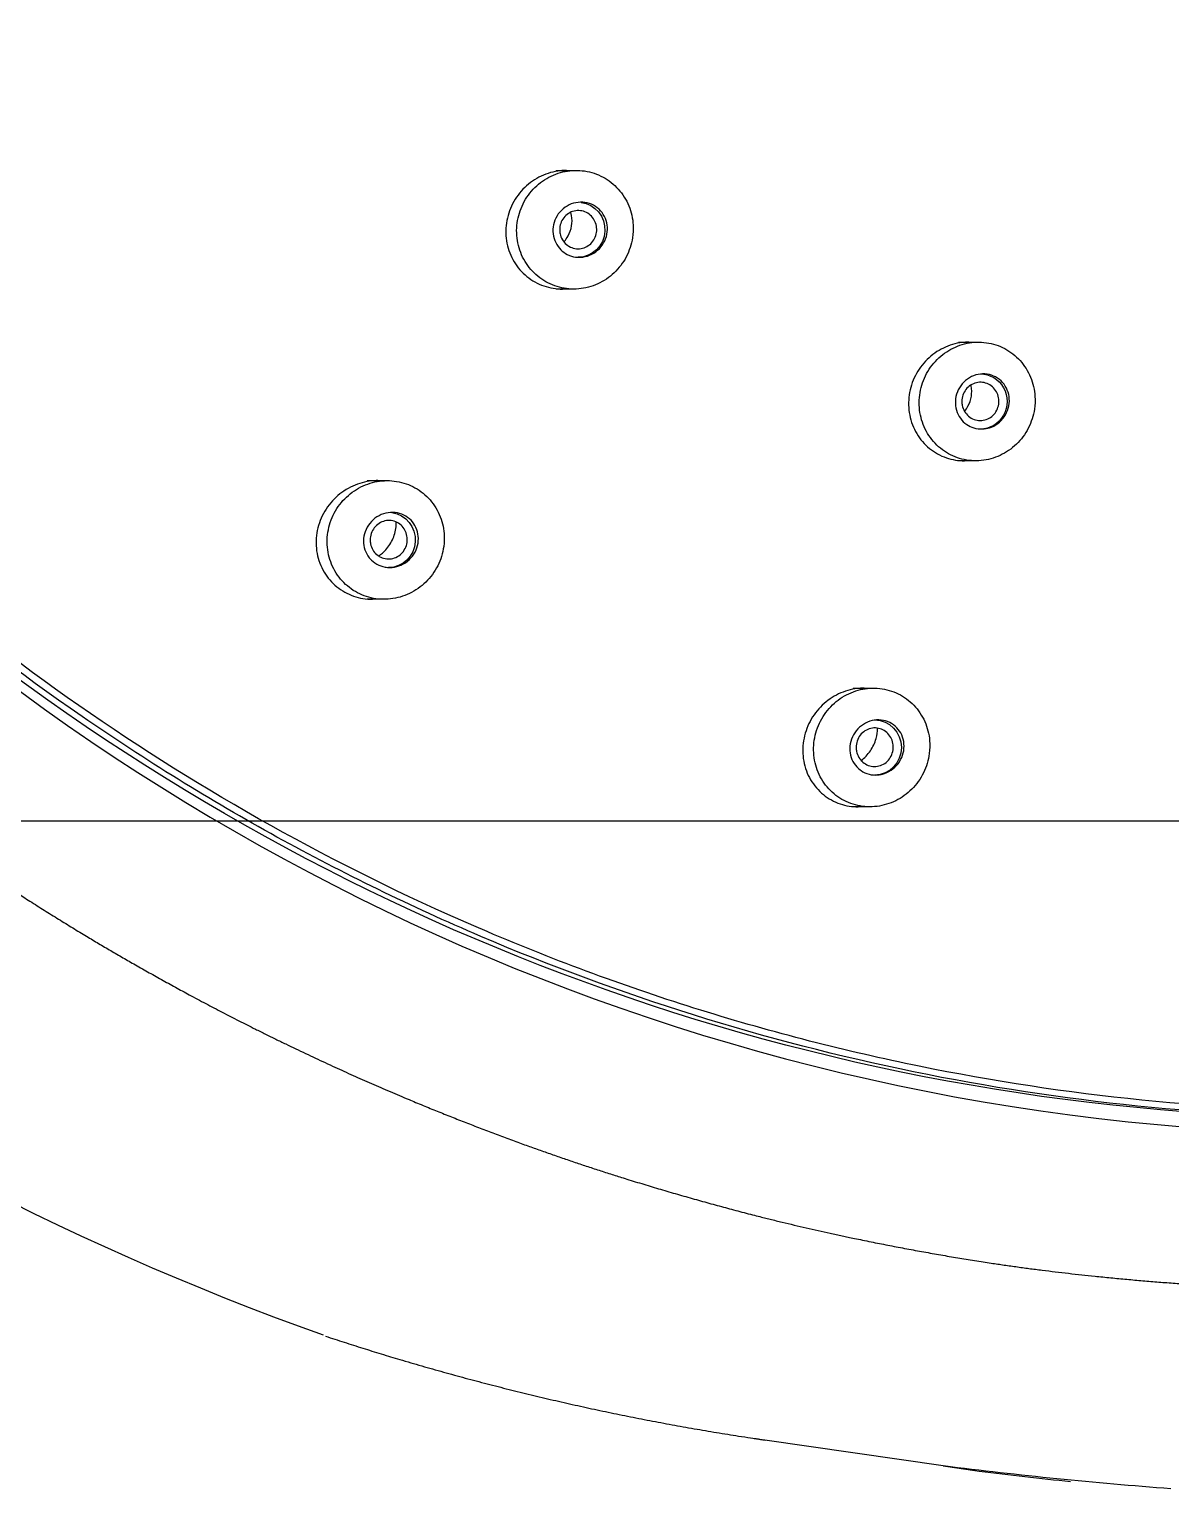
# Model space of a CAD drawing. Header units: centimetres. Extents: x -1797 to 2001, y -8788 to 1856.
# Drawn here: x -163.408 to -160.715, y -2046.544 to -2043.101 of the extents above; entities that cross this region are included whole.
import ezdxf

# ---------------------------------------------------------------- set-up
doc = ezdxf.new("R2010")
doc.units = ezdxf.units.CM
doc.header["$LTSCALE"] = 100
doc.header["$MEASUREMENT"] = 0
for name, color, linetype in [('ID_Flooring_02', 127, 'Continuous'), ('ID_Furniture-Fixed_02', 145, 'Continuous'), ('WALL-03', 2, 'Continuous')]:
    doc.layers.add(name, color=color, linetype=linetype)

# ---------------------------------------------------------------- blocks, each defined once
blk = doc.blocks.new('A$C5f37530c')
at = {"layer": 'ID_Furniture-Fixed_02'}
for p, q in [((-68.5295, -165.9225), (-68.5295, -165.9634)), ((-68.2495, -165.9634), (-68.2495, -165.9161)), ((-70.9006, -165.9994), (-70.8393, -166.42)), ((-69.0657, -166.2119), (-69.0657, -166.1638)), ((-69.3457, -166.1724), (-69.3457, -166.2119)), ((-68.1244, -166.8711), (-68.1244, -166.9123)), ((-67.8444, -166.9123), (-67.8444, -166.8653)), ((-68.8562, -167.3187), (-68.8562, -167.3586)), ((-68.5762, -167.3586), (-68.5762, -167.3109))]:
    blk.add_line(p, q, dxfattribs=at)
for centre, radius, start, end in [((-60.0166, -164.6371), 10.9689, 184.3147, 187.13358), ((-64.4673, -165.2906), 6.498, 199.51978, 335.76819)]:
    blk.add_arc(centre, radius, start, end, dxfattribs=at)
blk.add_ellipse((-64.4726, -165.0029), major_axis=(5.645, 0), ratio=0.970296, dxfattribs=at)
for centre, major_axis, start_param, end_param in [((-64.4726, -165.0302), (-5.6075, 0), 0, 1.304545), ((-68.3895, -165.9117), (0.065, 0), 0, 3.141593), ((-69.2057, -166.1612), (-0.065, 0), 3.141593, 6.283185), ((-67.9844, -166.8607), (0.065, 0), 0.108981, 3.141593), ((-68.7162, -167.3079), (-0.065, 0), 3.26678, 6.283185)]:
    blk.add_ellipse(centre, major_axis=major_axis, ratio=0.970296, start_param=start_param, end_param=end_param, dxfattribs=at)
for points, degree, knots in [([(-64.4726, -170.4466), (-64.843, -170.4466), (-65.2071, -170.4115), (-65.7445, -170.3081), (-65.9221, -170.2651), (-66.2743, -170.1616), (-66.4493, -170.1009), (-66.9585, -169.8961), (-67.2805, -169.7289), (-67.8898, -169.334), (-68.1783, -169.1041), (-68.6955, -168.6022), (-68.9276, -168.3285), (-69.2349, -167.8827), (-69.3304, -167.7283), (-69.5033, -167.4143), (-69.5814, -167.254), (-69.7911, -166.7631), (-69.8987, -166.4203), (-70.0427, -165.718), (-70.0783, -165.3649), (-70.0787, -164.6555), (-70.0423, -164.2953), (-69.8993, -163.5979), (-69.7936, -163.2589), (-69.5831, -162.765), (-69.5038, -162.602), (-69.3302, -162.2867), (-69.236, -162.1343), (-68.9317, -161.692), (-68.7001, -161.4171), (-68.1771, -160.9091), (-67.8934, -160.6836), (-67.4381, -160.3882), (-67.2813, -160.2968), (-66.9571, -160.1285), (-66.789, -160.0513), (-66.2795, -159.8463), (-65.9301, -159.7434), (-65.212, -159.6039), (-64.8404, -159.5681), (-64.1088, -159.5678), (-63.7452, -159.6023), (-63.2032, -159.7065), (-63.023, -159.7503), (-62.6716, -159.8537), (-62.4994, -159.9134), (-61.9933, -160.1164), (-61.668, -160.2844), (-61.0538, -160.6819), (-60.7712, -160.9069), (-60.2539, -161.4079), (-60.017, -161.6875), (-59.6092, -162.2792), (-59.4368, -162.5916), (-59.2255, -163.0848), (-59.1628, -163.2544), (-59.0556, -163.5964), (-59.011, -163.7688), (-58.9037, -164.2902), (-58.8672, -164.6431), (-58.8664, -165.3604), (-58.9025, -165.7155), (-59.0088, -166.237), (-59.053, -166.4093), (-59.1592, -166.7507), (-59.2216, -166.9207), (-59.4325, -167.4156), (-59.6045, -167.7281), (-60.0104, -168.319), (-60.247, -168.5991), (-60.7641, -169.1017), (-61.0461, -169.3271), (-61.5046, -169.6255), (-61.664, -169.7185), (-61.9879, -169.8868), (-62.1532, -169.9628), (-62.6589, -170.1667), (-63.0104, -170.271), (-63.7358, -170.4115), (-64.1023, -170.4466), (-64.4726, -170.4466)], 3, [0, 0, 0, 0, 0.03125, 0.03125, 0.046875, 0.046875, 0.0625, 0.0625, 0.09375, 0.09375, 0.125, 0.125, 0.15625, 0.15625, 0.171875, 0.171875, 0.1875, 0.1875, 0.21875, 0.21875, 0.25, 0.25, 0.28125, 0.28125, 0.3125, 0.3125, 0.328125, 0.328125, 0.34375, 0.34375, 0.375, 0.375, 0.40625, 0.40625, 0.421875, 0.421875, 0.4375, 0.4375, 0.46875, 0.46875, 0.5, 0.5, 0.53125, 0.53125, 0.546875, 0.546875, 0.5625, 0.5625, 0.59375, 0.59375, 0.625, 0.625, 0.65625, 0.65625, 0.6875, 0.6875, 0.703125, 0.703125, 0.71875, 0.71875, 0.75, 0.75, 0.78125, 0.78125, 0.796875, 0.796875, 0.8125, 0.8125, 0.84375, 0.84375, 0.875, 0.875, 0.90625, 0.90625, 0.921875, 0.921875, 0.9375, 0.9375, 0.96875, 0.96875, 1, 1, 1, 1]), ([(-64.1622, -170.4197), (-63.8992, -170.4056), (-63.6394, -170.3736), (-63.2041, -170.2898), (-63.0269, -170.2469), (-62.6756, -170.1437), (-62.501, -170.0831), (-61.9932, -169.8789), (-61.6721, -169.7122), (-61.0643, -169.3182), (-60.7765, -169.0889), (-60.2607, -168.5883), (-60.0292, -168.3153), (-59.7226, -167.8707), (-59.6275, -167.7167), (-59.455, -167.4036), (-59.377, -167.2436), (-59.1679, -166.754), (-59.0606, -166.4121), (-58.917, -165.7116), (-58.8815, -165.3594), (-58.8811, -164.6518), (-58.9174, -164.2926), (-59.0599, -163.597), (-59.1655, -163.2589), (-59.3754, -162.7662), (-59.4545, -162.6036), (-59.6276, -162.2892), (-59.7216, -162.1371), (-60.0251, -161.696), (-60.2561, -161.4218), (-60.7777, -160.9151), (-61.0607, -160.6903), (-61.5148, -160.3956), (-61.6713, -160.3045), (-61.9946, -160.1365), (-62.1622, -160.0595), (-62.6704, -159.8551), (-63.0189, -159.7524), (-63.7352, -159.6133), (-64.1058, -159.5776), (-64.8355, -159.5774), (-65.1982, -159.6117), (-65.7387, -159.7157), (-65.9185, -159.7593), (-66.269, -159.8624), (-66.4407, -159.922), (-66.9455, -160.1245), (-67.27, -160.292), (-67.8827, -160.6885), (-68.1644, -160.9129), (-68.6805, -161.4127), (-68.9168, -161.6915), (-69.3235, -162.2817), (-69.4955, -162.5933), (-69.7062, -163.0852), (-69.7687, -163.2543), (-69.8757, -163.5955), (-69.9201, -163.7675), (-70.0271, -164.2875), (-70.0636, -164.6395), (-70.0643, -165.3549), (-70.0284, -165.7091), (-69.9223, -166.2293), (-69.8783, -166.4011), (-69.7723, -166.7417), (-69.7101, -166.9112), (-69.4998, -167.4048), (-69.3282, -167.7165), (-68.9233, -168.3058), (-68.6874, -168.5853), (-68.1715, -169.0865), (-67.8903, -169.3114), (-67.4329, -169.609), (-67.274, -169.7017), (-66.951, -169.8697), (-66.7861, -169.9455), (-66.3349, -170.1274), (-66.0417, -170.2191), (-65.7403, -170.2871)], 3, [0.0087958, 0.0087958, 0.0087958, 0.0087958, 0.03125, 0.03125, 0.046875, 0.046875, 0.0625, 0.0625, 0.09375, 0.09375, 0.125, 0.125, 0.15625, 0.15625, 0.171875, 0.171875, 0.1875, 0.1875, 0.21875, 0.21875, 0.25, 0.25, 0.28125, 0.28125, 0.3125, 0.3125, 0.328125, 0.328125, 0.34375, 0.34375, 0.375, 0.375, 0.40625, 0.40625, 0.421875, 0.421875, 0.4375, 0.4375, 0.46875, 0.46875, 0.5, 0.5, 0.53125, 0.53125, 0.546875, 0.546875, 0.5625, 0.5625, 0.59375, 0.59375, 0.625, 0.625, 0.65625, 0.65625, 0.6875, 0.6875, 0.703125, 0.703125, 0.71875, 0.71875, 0.75, 0.75, 0.78125, 0.78125, 0.796875, 0.796875, 0.8125, 0.8125, 0.84375, 0.84375, 0.875, 0.875, 0.90625, 0.90625, 0.921875, 0.921875, 0.9375, 0.9375, 0.9638021, 0.9638021, 0.9638021, 0.9638021]), ([(-64.4726, -170.8977), (-64.5321, -170.8977), (-64.6506, -170.8962), (-64.8278, -170.8894), (-65.0607, -170.8722), (-65.3539, -170.8357), (-65.6428, -170.7861), (-65.9346, -170.7211), (-66.2133, -170.6455), (-66.4993, -170.5533), (-66.7408, -170.4626), (-66.9613, -170.3701), (-67.1472, -170.2834), (-67.3015, -170.2066), (-67.4347, -170.136), (-67.5603, -170.0658), (-67.6884, -169.9898), (-67.8073, -169.9157), (-67.9317, -169.8338), (-68.0531, -169.7497), (-68.1706, -169.6636), (-68.2831, -169.5775), (-68.4013, -169.4816), (-68.5094, -169.3896), (-68.62, -169.2903), (-68.7205, -169.1954), (-68.8223, -169.0944), (-68.9268, -168.9853), (-69.0226, -168.8794), (-69.116, -168.7716), (-69.213, -168.653), (-69.2994, -168.5418), (-69.3877, -168.4223), (-69.464, -168.313), (-69.5433, -168.1952), (-69.6259, -168.0632), (-69.6959, -167.9469), (-69.7685, -167.8169), (-69.8511, -167.6641), (-69.9432, -167.473), (-70.0266, -167.2921), (-70.1324, -167.0236), (-70.2173, -166.7798), (-70.3069, -166.4674), (-70.3625, -166.2298), (-70.4224, -165.9135), (-70.4539, -165.6563), (-70.4808, -165.3526), (-70.4853, -165.0711), (-70.4807, -164.8109), (-70.4628, -164.5861), (-70.4449, -164.4267), (-70.4314, -164.3263), (-70.4251, -164.2829)], 5, [0, 0, 0, 0, 0, 0, 0.0078125, 0.015625, 0.0234375, 0.03125, 0.0390625, 0.046875, 0.0546875, 0.0625, 0.0703125, 0.0742188, 0.078125, 0.0820313, 0.0859375, 0.0898437, 0.09375, 0.0976562, 0.1015625, 0.1054688, 0.109375, 0.1132812, 0.1171875, 0.1210937, 0.125, 0.1289063, 0.1328125, 0.1367187, 0.140625, 0.1445312, 0.1484375, 0.1523438, 0.15625, 0.1601562, 0.1640625, 0.1679687, 0.171875, 0.1757813, 0.1796875, 0.1875, 0.1953125, 0.203125, 0.2109375, 0.21875, 0.2265625, 0.234375, 0.2421875, 0.25, 0.2578125, 0.265625, 0.2716116, 0.2716116, 0.2716116, 0.2716116, 0.2716116, 0.2716116]), ([(-70.9006, -165.9992), (-70.9048, -165.9709), (-70.9186, -165.8709), (-70.93, -165.7707), (-70.9369, -165.6987)], 3, [0.785952785, 0.785952785, 0.785952785, 0.785952785, 0.788676103, 0.795558491, 0.795558491, 0.795558491, 0.795558491]), ([(-68.3777, -165.7828), (-68.3621, -165.7837), (-68.3464, -165.7873), (-68.3321, -165.7932), (-68.3178, -165.7992), (-68.3044, -165.8077), (-68.293, -165.818), (-68.2816, -165.8283), (-68.272, -165.8407), (-68.2648, -165.8541), (-68.2577, -165.8676), (-68.2529, -165.8824), (-68.2508, -165.8975), (-68.2486, -165.9125), (-68.2491, -165.9282), (-68.2522, -165.9432), (-68.2553, -165.9582), (-68.2611, -165.9729), (-68.269, -165.9862), (-68.277, -165.9995), (-68.2874, -166.0117), (-68.2993, -166.0218), (-68.3113, -166.0319), (-68.3252, -166.0402), (-68.3399, -166.046), (-68.3546, -166.0518), (-68.3704, -166.0551), (-68.3862, -166.0559), (-68.4019, -166.0566), (-68.4179, -166.0547), (-68.4329, -166.0502), (-68.4479, -166.0458), (-68.4622, -166.0388), (-68.4747, -166.0297), (-68.4872, -166.0206), (-68.4981, -166.0093), (-68.5067, -165.9967), (-68.5153, -165.9841), (-68.5217, -165.9698), (-68.5254, -165.9551), (-68.5291, -165.9404), (-68.5303, -165.9248), (-68.5288, -165.9096), (-68.5274, -165.8944), (-68.5232, -165.8792), (-68.5167, -165.8652), (-68.5102, -165.8512), (-68.5012, -165.838), (-68.4903, -165.8268), (-68.4795, -165.8155), (-68.4665, -165.8059), (-68.4526, -165.7987), (-68.4385, -165.7914), (-68.4231, -165.7864), (-68.4075, -165.7841), (-68.3976, -165.7826), (-68.3876, -165.7822), (-68.3777, -165.7828)], 3, [0, 0, 0, 0, 0.053831, 0.053831, 0.053831, 0.107675, 0.107675, 0.107675, 0.161335, 0.161335, 0.161335, 0.214765, 0.214765, 0.214765, 0.268086, 0.268086, 0.268086, 0.321463, 0.321463, 0.321463, 0.375037, 0.375037, 0.375037, 0.428867, 0.428867, 0.428867, 0.482902, 0.482902, 0.482902, 0.536998, 0.536998, 0.536998, 0.590984, 0.590984, 0.590984, 0.644732, 0.644732, 0.644732, 0.698224, 0.698224, 0.698224, 0.751554, 0.751554, 0.751554, 0.804888, 0.804888, 0.804888, 0.85839, 0.85839, 0.85839, 0.912148, 0.912148, 0.912148, 0.966138, 0.966138, 0.966138, 1, 1, 1, 1]), ([(-68.4439, -165.9437), (-68.44, -165.9496), (-68.4349, -165.9547), (-68.4292, -165.9589), (-68.4234, -165.963), (-68.4169, -165.9662), (-68.4101, -165.9682), (-68.4032, -165.9702), (-68.3958, -165.971), (-68.3886, -165.9707), (-68.3812, -165.9703), (-68.3738, -165.9687), (-68.367, -165.966), (-68.3601, -165.9632), (-68.3535, -165.9593), (-68.3479, -165.9545), (-68.3422, -165.9496), (-68.3373, -165.9438), (-68.3335, -165.9375), (-68.3298, -165.9311), (-68.3271, -165.9241), (-68.3257, -165.917), (-68.3243, -165.91), (-68.3241, -165.9026), (-68.3251, -165.8956), (-68.3262, -165.8887), (-68.3284, -165.8818), (-68.3317, -165.8757), (-68.335, -165.8695), (-68.3395, -165.8639), (-68.3447, -165.8592), (-68.3499, -165.8546), (-68.356, -165.8507), (-68.3626, -165.8481), (-68.3692, -165.8454), (-68.3763, -165.8437), (-68.3835, -165.8434), (-68.3908, -165.843), (-68.3983, -165.8438), (-68.4054, -165.8458), (-68.4125, -165.8478), (-68.4194, -165.8511), (-68.4255, -165.8553), (-68.4316, -165.8595), (-68.4371, -165.8648), (-68.4416, -165.8708), (-68.4459, -165.8767), (-68.4494, -165.8834), (-68.4516, -165.8904), (-68.4532, -165.8956), (-68.4541, -165.901), (-68.4544, -165.9064), (-68.4547, -165.9134), (-68.4538, -165.9206), (-68.4518, -165.9273), (-68.45, -165.9331), (-68.4473, -165.9387), (-68.4439, -165.9437)], 3, [0, 0, 0, 0, 0.053341, 0.053341, 0.053341, 0.106653, 0.106653, 0.106653, 0.160399, 0.160399, 0.160399, 0.214724, 0.214724, 0.214724, 0.269361, 0.269361, 0.269361, 0.3239, 0.3239, 0.3239, 0.377973, 0.377973, 0.377973, 0.431425, 0.431425, 0.431425, 0.484377, 0.484377, 0.484377, 0.537163, 0.537163, 0.537163, 0.59018, 0.59018, 0.59018, 0.643723, 0.643723, 0.643723, 0.697871, 0.697871, 0.697871, 0.752442, 0.752442, 0.752442, 0.807062, 0.807062, 0.807062, 0.861324, 0.861324, 0.861324, 0.901331, 0.901331, 0.901331, 0.954141, 0.954141, 0.954141, 1, 1, 1, 1]), ([(-68.3895, -165.9554), (-68.3844, -165.9554), (-68.3792, -165.9545), (-68.3744, -165.9529), (-68.3697, -165.9513), (-68.3651, -165.9488), (-68.3611, -165.9458), (-68.3572, -165.9427), (-68.3537, -165.9389), (-68.351, -165.9348), (-68.3483, -165.9306), (-68.3463, -165.9259), (-68.3452, -165.9211), (-68.3441, -165.9163), (-68.3439, -165.9113), (-68.3445, -165.9065), (-68.3451, -165.9016), (-68.3465, -165.8968), (-68.3487, -165.8924), (-68.351, -165.8881), (-68.354, -165.884), (-68.3575, -165.8806), (-68.3611, -165.8772), (-68.3653, -165.8743), (-68.3699, -165.8722), (-68.3744, -165.8701), (-68.3794, -165.8688), (-68.3844, -165.8683), (-68.3895, -165.8677), (-68.3947, -165.8681), (-68.3996, -165.8692), (-68.4045, -165.8703), (-68.4093, -165.8723), (-68.4136, -165.8749), (-68.4179, -165.8776), (-68.4217, -165.881), (-68.4249, -165.8849), (-68.428, -165.8887), (-68.4304, -165.8932), (-68.4321, -165.8978), (-68.4337, -165.9025), (-68.4345, -165.9074), (-68.4344, -165.9123), (-68.4343, -165.9172), (-68.4334, -165.9221), (-68.4317, -165.9267), (-68.43, -165.9313), (-68.4274, -165.9356), (-68.4242, -165.9394), (-68.421, -165.9431), (-68.4171, -165.9464), (-68.4128, -165.949), (-68.4085, -165.9515), (-68.4037, -165.9534), (-68.3988, -165.9544), (-68.3957, -165.955), (-68.3926, -165.9554), (-68.3895, -165.9554)], 3, [0, 0, 0, 0, 0.054023, 0.054023, 0.054023, 0.108035, 0.108035, 0.108035, 0.161994, 0.161994, 0.161994, 0.215896, 0.215896, 0.215896, 0.269577, 0.269577, 0.269577, 0.323065, 0.323065, 0.323065, 0.376468, 0.376468, 0.376468, 0.429922, 0.429922, 0.429922, 0.483546, 0.483546, 0.483546, 0.537398, 0.537398, 0.537398, 0.591424, 0.591424, 0.591424, 0.645405, 0.645405, 0.645405, 0.699246, 0.699246, 0.699246, 0.752899, 0.752899, 0.752899, 0.806389, 0.806389, 0.806389, 0.859812, 0.859812, 0.859812, 0.913311, 0.913311, 0.913311, 0.967005, 0.967005, 0.967005, 1, 1, 1, 1]), ([(-68.2495, -165.9389), (-68.2495, -165.9442), (-68.2498, -165.9495), (-68.2504, -165.9548), (-68.2522, -165.9699), (-68.2567, -165.985), (-68.2634, -165.9989), (-68.2701, -166.0129), (-68.2794, -166.0259), (-68.2903, -166.0371), (-68.3014, -166.0484), (-68.3145, -166.058), (-68.3285, -166.0651), (-68.3428, -166.0724), (-68.3583, -166.0773), (-68.374, -166.0796), (-68.3898, -166.0819), (-68.4061, -166.0815), (-68.4216, -166.0785), (-68.437, -166.0755), (-68.452, -166.0698), (-68.4654, -166.0618), (-68.4786, -166.054), (-68.4906, -166.0436), (-68.5002, -166.0317), (-68.5098, -166.02), (-68.5174, -166.0063), (-68.5223, -165.9919), (-68.527, -165.9782), (-68.5295, -165.9635), (-68.5295, -165.9488)], 3, [0.2496672, 0.2496672, 0.2496672, 0.2496672, 0.2680488, 0.2680488, 0.2680488, 0.3208963, 0.3208963, 0.3208963, 0.3741449, 0.3741449, 0.3741449, 0.4279936, 0.4279936, 0.4279936, 0.4823937, 0.4823937, 0.4823937, 0.5370545, 0.5370545, 0.5370545, 0.5915551, 0.5915551, 0.5915551, 0.645533, 0.645533, 0.645533, 0.6988624, 0.6988624, 0.6988624, 0.7497228, 0.7497228, 0.7497228, 0.7497228]), ([(-68.4009, -165.941), (-68.3936, -165.9371), (-68.3855, -165.9343), (-68.3773, -165.933), (-68.3691, -165.9316), (-68.3607, -165.9317), (-68.3526, -165.9331), (-68.3519, -165.9332), (-68.3512, -165.9334), (-68.3505, -165.9335)], 3, [0, 0, 0, 0, 0.0545933, 0.0545933, 0.0545933, 0.1091826, 0.1091826, 0.1091826, 0.1138671, 0.1138671, 0.1138671, 0.1138671]), ([(-69.1897, -166.0314), (-69.1741, -166.0327), (-69.1586, -166.0366), (-69.1445, -166.0429), (-69.1304, -166.0492), (-69.1172, -166.058), (-69.1061, -166.0687), (-69.0951, -166.0792), (-69.0858, -166.0919), (-69.0791, -166.1055), (-69.0725, -166.1191), (-69.0681, -166.1341), (-69.0665, -166.1492), (-69.0648, -166.1643), (-69.0658, -166.1799), (-69.0693, -166.1948), (-69.0728, -166.2097), (-69.0789, -166.2243), (-69.0872, -166.2374), (-69.0955, -166.2506), (-69.1062, -166.2626), (-69.1184, -166.2725), (-69.1307, -166.2824), (-69.1448, -166.2905), (-69.1596, -166.296), (-69.1745, -166.3016), (-69.1905, -166.3047), (-69.2063, -166.3051), (-69.2221, -166.3056), (-69.2381, -166.3033), (-69.253, -166.2985), (-69.2679, -166.2938), (-69.282, -166.2864), (-69.2943, -166.2769), (-69.3064, -166.2676), (-69.3171, -166.256), (-69.3253, -166.2431), (-69.3334, -166.2303), (-69.3393, -166.2159), (-69.3426, -166.201), (-69.3458, -166.1863), (-69.3465, -166.1707), (-69.3446, -166.1555), (-69.3427, -166.1404), (-69.3381, -166.1253), (-69.3313, -166.1115), (-69.3244, -166.0976), (-69.315, -166.0846), (-69.304, -166.0736), (-69.2928, -166.0624), (-69.2796, -166.053), (-69.2654, -166.046), (-69.2512, -166.039), (-69.2356, -166.0343), (-69.2199, -166.0322), (-69.2099, -166.0309), (-69.1997, -166.0306), (-69.1897, -166.0314)], 3, [0, 0, 0, 0, 0.053892, 0.053892, 0.053892, 0.107808, 0.107808, 0.107808, 0.161386, 0.161386, 0.161386, 0.214565, 0.214565, 0.214565, 0.267574, 0.267574, 0.267574, 0.32071, 0.32071, 0.32071, 0.374213, 0.374213, 0.374213, 0.428176, 0.428176, 0.428176, 0.482498, 0.482498, 0.482498, 0.536917, 0.536917, 0.536917, 0.591114, 0.591114, 0.591114, 0.644864, 0.644864, 0.644864, 0.698143, 0.698143, 0.698143, 0.751144, 0.751144, 0.751144, 0.804184, 0.804184, 0.804184, 0.857556, 0.857556, 0.857556, 0.911404, 0.911404, 0.911404, 0.965665, 0.965665, 0.965665, 1, 1, 1, 1]), ([(-69.2587, -166.1952), (-69.2545, -166.2009), (-69.2492, -166.2058), (-69.2434, -166.2096), (-69.2375, -166.2134), (-69.2308, -166.2163), (-69.224, -166.2179), (-69.217, -166.2196), (-69.2096, -166.2201), (-69.2024, -166.2194), (-69.195, -166.2187), (-69.1876, -166.2167), (-69.1808, -166.2136), (-69.1739, -166.2104), (-69.1675, -166.2061), (-69.162, -166.2009), (-69.1565, -166.1957), (-69.1518, -166.1896), (-69.1483, -166.1829), (-69.1448, -166.1764), (-69.1424, -166.1691), (-69.1414, -166.1619), (-69.1403, -166.1548), (-69.1405, -166.1475), (-69.1418, -166.1405), (-69.1432, -166.1337), (-69.1458, -166.127), (-69.1493, -166.1211), (-69.1529, -166.1152), (-69.1575, -166.1099), (-69.1629, -166.1055), (-69.1682, -166.1012), (-69.1745, -166.0977), (-69.1811, -166.0953), (-69.1878, -166.093), (-69.195, -166.0917), (-69.2022, -166.0917), (-69.2095, -166.0917), (-69.217, -166.0929), (-69.224, -166.0953), (-69.2311, -166.0977), (-69.238, -166.1013), (-69.244, -166.1059), (-69.25, -166.1105), (-69.2553, -166.1162), (-69.2595, -166.1225), (-69.2636, -166.1287), (-69.2668, -166.1357), (-69.2686, -166.1428), (-69.2695, -166.1463), (-69.2701, -166.1498), (-69.2704, -166.1534), (-69.271, -166.1604), (-69.2705, -166.1675), (-69.2687, -166.1743), (-69.267, -166.181), (-69.2641, -166.1874), (-69.2602, -166.1931), (-69.2597, -166.1939), (-69.2592, -166.1946), (-69.2587, -166.1952)], 3, [0, 0, 0, 0, 0.053168, 0.053168, 0.053168, 0.106282, 0.106282, 0.106282, 0.160205, 0.160205, 0.160205, 0.215143, 0.215143, 0.215143, 0.270563, 0.270563, 0.270563, 0.325701, 0.325701, 0.325701, 0.37992, 0.37992, 0.37992, 0.433016, 0.433016, 0.433016, 0.485286, 0.485286, 0.485286, 0.537361, 0.537361, 0.537361, 0.589927, 0.589927, 0.589927, 0.643465, 0.643465, 0.643465, 0.698071, 0.698071, 0.698071, 0.75339, 0.75339, 0.75339, 0.808723, 0.808723, 0.808723, 0.863327, 0.863327, 0.863327, 0.889352, 0.889352, 0.889352, 0.941447, 0.941447, 0.941447, 0.993547, 0.993547, 0.993547, 1, 1, 1, 1]), ([(-69.2057, -166.2047), (-69.2005, -166.2048), (-69.1953, -166.2039), (-69.1904, -166.2023), (-69.1855, -166.2007), (-69.1808, -166.1982), (-69.1768, -166.1951), (-69.1727, -166.192), (-69.1692, -166.1882), (-69.1664, -166.1839), (-69.1637, -166.1797), (-69.1617, -166.175), (-69.1606, -166.1702), (-69.1595, -166.1654), (-69.1593, -166.1604), (-69.1599, -166.1555), (-69.1605, -166.1507), (-69.162, -166.1459), (-69.1642, -166.1416), (-69.1664, -166.1373), (-69.1694, -166.1332), (-69.1729, -166.1299), (-69.1765, -166.1265), (-69.1807, -166.1236), (-69.1852, -166.1216), (-69.1898, -166.1195), (-69.1948, -166.1181), (-69.1998, -166.1176), (-69.2049, -166.1171), (-69.2102, -166.1174), (-69.2151, -166.1185), (-69.2202, -166.1196), (-69.2251, -166.1216), (-69.2294, -166.1243), (-69.2338, -166.1269), (-69.2377, -166.1304), (-69.2409, -166.1343), (-69.2441, -166.1382), (-69.2466, -166.1427), (-69.2482, -166.1474), (-69.2499, -166.1521), (-69.2507, -166.1571), (-69.2506, -166.162), (-69.2505, -166.1669), (-69.2496, -166.1718), (-69.2478, -166.1763), (-69.2461, -166.1808), (-69.2435, -166.1851), (-69.2404, -166.1889), (-69.2372, -166.1926), (-69.2333, -166.1958), (-69.229, -166.1983), (-69.2247, -166.2009), (-69.2199, -166.2027), (-69.215, -166.2038), (-69.2119, -166.2044), (-69.2088, -166.2047), (-69.2057, -166.2047)], 3, [0, 0, 0, 0, 0.054754, 0.054754, 0.054754, 0.109498, 0.109498, 0.109498, 0.164122, 0.164122, 0.164122, 0.218332, 0.218332, 0.218332, 0.27184, 0.27184, 0.27184, 0.324743, 0.324743, 0.324743, 0.377407, 0.377407, 0.377407, 0.430288, 0.430288, 0.430288, 0.48376, 0.48376, 0.48376, 0.537962, 0.537962, 0.537962, 0.592656, 0.592656, 0.592656, 0.64736, 0.64736, 0.64736, 0.701665, 0.701665, 0.701665, 0.755307, 0.755307, 0.755307, 0.808313, 0.808313, 0.808313, 0.860998, 0.860998, 0.860998, 0.913829, 0.913829, 0.913829, 0.967222, 0.967222, 0.967222, 1, 1, 1, 1]), ([(-69.2371, -166.1935), (-69.2306, -166.1849), (-69.2226, -166.1773), (-69.2137, -166.1712), (-69.2048, -166.1652), (-69.1949, -166.1605), (-69.1846, -166.1577), (-69.1766, -166.1555), (-69.1682, -166.1543), (-69.1599, -166.1543)], 3, [0, 0, 0, 0, 0.0544704, 0.0544704, 0.0544704, 0.1089123, 0.1089123, 0.1089123, 0.1516797, 0.1516797, 0.1516797, 0.1516797]), ([(-69.0657, -166.1862), (-69.0657, -166.1915), (-69.066, -166.1969), (-69.0666, -166.2022), (-69.0684, -166.2173), (-69.0728, -166.2323), (-69.0794, -166.2462), (-69.0861, -166.2602), (-69.0952, -166.2734), (-69.106, -166.2847), (-69.117, -166.2962), (-69.13, -166.306), (-69.144, -166.3135), (-69.1583, -166.321), (-69.1739, -166.3263), (-69.1897, -166.3289), (-69.2056, -166.3314), (-69.222, -166.3313), (-69.2377, -166.3285), (-69.2532, -166.3257), (-69.2684, -166.3201), (-69.282, -166.3121), (-69.2952, -166.3043), (-69.3072, -166.294), (-69.3169, -166.282), (-69.3264, -166.2703), (-69.3339, -166.2567), (-69.3387, -166.2423), (-69.3433, -166.2288), (-69.3457, -166.2142), (-69.3457, -166.1998)], 3, [0.2492515, 0.2492515, 0.2492515, 0.2492515, 0.2676374, 0.2676374, 0.2676374, 0.3198121, 0.3198121, 0.3198121, 0.3726873, 0.3726873, 0.3726873, 0.4266225, 0.4266225, 0.4266225, 0.481564, 0.481564, 0.481564, 0.5370194, 0.5370194, 0.5370194, 0.5922171, 0.5922171, 0.5922171, 0.6464546, 0.6464546, 0.6464546, 0.6994733, 0.6994733, 0.6994733, 0.7493188, 0.7493188, 0.7493188, 0.7493188]), ([(-70.5944, -167.4567), (-70.6521, -167.2819), (-70.7114, -167.0768), (-70.7618, -166.8692), (-70.803, -166.6597), (-70.8351, -166.4489), (-70.8393, -166.4198)], 5, [0.75187527, 0.75187527, 0.75187527, 0.75187527, 0.75187527, 0.75187527, 0.78124978, 0.78594804, 0.78594804, 0.78594804, 0.78594804, 0.78594804, 0.78594804]), ([(-67.9734, -166.7309), (-67.9578, -166.7318), (-67.9422, -166.7353), (-67.9278, -166.7412), (-67.9135, -166.7471), (-67.9001, -166.7556), (-67.8886, -166.7659), (-67.8772, -166.7762), (-67.8675, -166.7886), (-67.8602, -166.802), (-67.853, -166.8155), (-67.8481, -166.8303), (-67.8458, -166.8454), (-67.8436, -166.8606), (-67.8439, -166.8763), (-67.8469, -166.8914), (-67.8498, -166.9065), (-67.8555, -166.9214), (-67.8633, -166.9348), (-67.8712, -166.9482), (-67.8815, -166.9606), (-67.8934, -166.9708), (-67.9053, -166.9811), (-67.9192, -166.9895), (-67.9339, -166.9954), (-67.9486, -167.0013), (-67.9644, -167.0048), (-67.9802, -167.0056), (-67.9959, -167.0064), (-68.012, -167.0045), (-68.027, -167.0001), (-68.042, -166.9957), (-68.0563, -166.9887), (-68.0688, -166.9796), (-68.0813, -166.9706), (-68.0924, -166.9593), (-68.101, -166.9467), (-68.1096, -166.9341), (-68.1162, -166.9198), (-68.12, -166.905), (-68.1239, -166.8903), (-68.1252, -166.8746), (-68.1238, -166.8594), (-68.1225, -166.844), (-68.1185, -166.8287), (-68.1121, -166.8146), (-68.1057, -166.8005), (-68.0968, -166.7871), (-68.086, -166.7758), (-68.0752, -166.7643), (-68.0623, -166.7546), (-68.0483, -166.7472), (-68.0343, -166.7399), (-68.0189, -166.7348), (-68.0033, -166.7324), (-67.9934, -166.7308), (-67.9833, -166.7303), (-67.9734, -166.7309)], 3, [0, 0, 0, 0, 0.053647, 0.053647, 0.053647, 0.107307, 0.107307, 0.107307, 0.16079, 0.16079, 0.16079, 0.214124, 0.214124, 0.214124, 0.26747, 0.26747, 0.26747, 0.320982, 0.320982, 0.320982, 0.374745, 0.374745, 0.374745, 0.428735, 0.428735, 0.428735, 0.482832, 0.482832, 0.482832, 0.536863, 0.536863, 0.536863, 0.590682, 0.590682, 0.590682, 0.644238, 0.644238, 0.644238, 0.697597, 0.697597, 0.697597, 0.750912, 0.750912, 0.750912, 0.804356, 0.804356, 0.804356, 0.858043, 0.858043, 0.858043, 0.91198, 0.91198, 0.91198, 0.966065, 0.966065, 0.966065, 1, 1, 1, 1]), ([(-68.0281, -166.9049), (-68.0228, -166.9095), (-68.0165, -166.9133), (-68.0098, -166.9159), (-68.0032, -166.9185), (-67.996, -166.92), (-67.9888, -166.9202), (-67.9815, -166.9205), (-67.9741, -166.9195), (-67.9671, -166.9174), (-67.9601, -166.9152), (-67.9532, -166.9118), (-67.9472, -166.9075), (-67.9412, -166.9032), (-67.9358, -166.8977), (-67.9315, -166.8917), (-67.9272, -166.8856), (-67.9239, -166.8788), (-67.9219, -166.8717), (-67.9199, -166.8647), (-67.919, -166.8572), (-67.9195, -166.85), (-67.9199, -166.8428), (-67.9216, -166.8357), (-67.9244, -166.8291), (-67.9272, -166.8226), (-67.9312, -166.8166), (-67.936, -166.8114), (-67.9408, -166.8063), (-67.9466, -166.8019), (-67.9529, -166.7987), (-67.9592, -166.7955), (-67.9662, -166.7933), (-67.9732, -166.7923), (-67.9804, -166.7913), (-67.9878, -166.7915), (-67.9949, -166.7929), (-68.0021, -166.7943), (-68.0092, -166.7969), (-68.0156, -166.8006), (-68.0221, -166.8043), (-68.028, -166.8092), (-68.0329, -166.8147), (-68.0378, -166.8203), (-68.0418, -166.8268), (-68.0446, -166.8337), (-68.0473, -166.8405), (-68.049, -166.8479), (-68.0493, -166.8551), (-68.0495, -166.8605), (-68.0491, -166.866), (-68.048, -166.8713), (-68.0465, -166.8782), (-68.0438, -166.8849), (-68.0401, -166.8909), (-68.0368, -166.8961), (-68.0328, -166.9009), (-68.0281, -166.9049)], 3, [0, 0, 0, 0, 0.053341, 0.053341, 0.053341, 0.106653, 0.106653, 0.106653, 0.160399, 0.160399, 0.160399, 0.214724, 0.214724, 0.214724, 0.269361, 0.269361, 0.269361, 0.3239, 0.3239, 0.3239, 0.377973, 0.377973, 0.377973, 0.431425, 0.431425, 0.431425, 0.484377, 0.484377, 0.484377, 0.537164, 0.537164, 0.537164, 0.59018, 0.59018, 0.59018, 0.643723, 0.643723, 0.643723, 0.69787, 0.69787, 0.69787, 0.752441, 0.752441, 0.752441, 0.807062, 0.807062, 0.807062, 0.861324, 0.861324, 0.861324, 0.901331, 0.901331, 0.901331, 0.954141, 0.954141, 0.954141, 1, 1, 1, 1]), ([(-67.9844, -166.9043), (-67.9793, -166.9043), (-67.9742, -166.9034), (-67.9694, -166.9018), (-67.9646, -166.9002), (-67.9601, -166.8978), (-67.9561, -166.8947), (-67.9522, -166.8916), (-67.9487, -166.8879), (-67.946, -166.8837), (-67.9433, -166.8795), (-67.9413, -166.8749), (-67.9402, -166.8701), (-67.9391, -166.8653), (-67.9388, -166.8603), (-67.9394, -166.8554), (-67.94, -166.8505), (-67.9415, -166.8457), (-67.9437, -166.8413), (-67.9459, -166.8369), (-67.9489, -166.8329), (-67.9525, -166.8294), (-67.9561, -166.826), (-67.9603, -166.8231), (-67.9648, -166.8211), (-67.9694, -166.819), (-67.9744, -166.8176), (-67.9794, -166.8171), (-67.9844, -166.8166), (-67.9895, -166.8169), (-67.9944, -166.8181), (-67.9994, -166.8192), (-68.0042, -166.8211), (-68.0084, -166.8238), (-68.0127, -166.8264), (-68.0166, -166.8298), (-68.0197, -166.8337), (-68.0228, -166.8376), (-68.0253, -166.842), (-68.0269, -166.8467), (-68.0286, -166.8513), (-68.0294, -166.8563), (-68.0293, -166.8612), (-68.0293, -166.8661), (-68.0283, -166.8711), (-68.0266, -166.8757), (-68.0249, -166.8802), (-68.0223, -166.8846), (-68.0191, -166.8883), (-68.0159, -166.8921), (-68.012, -166.8954), (-68.0078, -166.8979), (-68.0035, -166.9004), (-67.9987, -166.9023), (-67.9938, -166.9033), (-67.9907, -166.904), (-67.9875, -166.9043), (-67.9844, -166.9043)], 3, [0, 0, 0, 0, 0.053892, 0.053892, 0.053892, 0.10778, 0.10778, 0.10778, 0.16168, 0.16168, 0.16168, 0.215548, 0.215548, 0.215548, 0.269325, 0.269325, 0.269325, 0.323015, 0.323015, 0.323015, 0.376559, 0.376559, 0.376559, 0.430012, 0.430012, 0.430012, 0.483503, 0.483503, 0.483503, 0.537134, 0.537134, 0.537134, 0.590941, 0.590941, 0.590941, 0.644894, 0.644894, 0.644894, 0.698913, 0.698913, 0.698913, 0.752793, 0.752793, 0.752793, 0.806452, 0.806452, 0.806452, 0.85993, 0.85993, 0.85993, 0.913328, 0.913328, 0.913328, 0.966783, 0.966783, 0.966783, 1, 1, 1, 1]), ([(-68.0124, -166.8939), (-68.0122, -166.8938), (-68.012, -166.8936), (-68.0118, -166.8934), (-68.0079, -166.89), (-68.0035, -166.887), (-67.999, -166.8845)], 3, [0.96445898, 0.96445898, 0.96445898, 0.96445898, 0.96618321, 0.96618321, 0.96618321, 1, 1, 1, 1]), ([(-67.999, -166.8845), (-67.9917, -166.8804), (-67.9836, -166.8776), (-67.9755, -166.8762), (-67.9673, -166.8748), (-67.9588, -166.8748), (-67.9507, -166.8762), (-67.9483, -166.8766), (-67.9459, -166.8771), (-67.9436, -166.8778)], 3, [0, 0, 0, 0, 0.0543889, 0.0543889, 0.0543889, 0.1088049, 0.1088049, 0.1088049, 0.1250139, 0.1250139, 0.1250139, 0.1250139]), ([(-67.8444, -166.8883), (-67.8444, -166.8933), (-67.8446, -166.8983), (-67.8452, -166.9032), (-67.8469, -166.9185), (-67.8512, -166.9338), (-67.8578, -166.9479), (-67.8645, -166.962), (-67.8737, -166.9753), (-67.8846, -166.9867), (-67.8957, -166.9981), (-67.9089, -167.0079), (-67.923, -167.0152), (-67.9372, -167.0225), (-67.9529, -167.0275), (-67.9687, -167.0298), (-67.9844, -167.0321), (-68.0007, -167.0317), (-68.0162, -167.0286), (-68.0316, -167.0255), (-68.0466, -167.0198), (-68.0599, -167.0118), (-68.0731, -167.0038), (-68.085, -166.9935), (-68.0947, -166.9816), (-68.1043, -166.9698), (-68.1119, -166.9561), (-68.1169, -166.9417), (-68.1218, -166.9276), (-68.1244, -166.9124), (-68.1244, -166.8973)], 3, [0.2493314, 0.2493314, 0.2493314, 0.2493314, 0.2664063, 0.2664063, 0.2664063, 0.3195237, 0.3195237, 0.3195237, 0.3732113, 0.3732113, 0.3732113, 0.4274878, 0.4274878, 0.4274878, 0.482119, 0.482119, 0.482119, 0.5367019, 0.5367019, 0.5367019, 0.5908399, 0.5908399, 0.5908399, 0.6443339, 0.6443339, 0.6443339, 0.6972808, 0.6972808, 0.6972808, 0.7493478, 0.7493478, 0.7493478, 0.7493478]), ([(-68.7011, -167.177), (-68.6856, -167.1783), (-68.6701, -167.1822), (-68.656, -167.1884), (-68.6418, -167.1946), (-68.6286, -167.2034), (-68.6175, -167.214), (-68.6064, -167.2246), (-68.5971, -167.2372), (-68.5903, -167.2508), (-68.5835, -167.2644), (-68.579, -167.2794), (-68.5771, -167.2946), (-68.5753, -167.3097), (-68.5761, -167.3255), (-68.5794, -167.3405), (-68.5827, -167.3556), (-68.5887, -167.3704), (-68.5969, -167.3837), (-68.6051, -167.3971), (-68.6157, -167.4093), (-68.6278, -167.4194), (-68.64, -167.4295), (-68.6541, -167.4378), (-68.669, -167.4434), (-68.6839, -167.4491), (-68.6999, -167.4523), (-68.7157, -167.4528), (-68.7315, -167.4533), (-68.7476, -167.4511), (-68.7625, -167.4464), (-68.7774, -167.4417), (-68.7915, -167.4343), (-68.8038, -167.4249), (-68.816, -167.4156), (-68.8267, -167.404), (-68.835, -167.3912), (-68.8432, -167.3784), (-68.8493, -167.364), (-68.8527, -167.3491), (-68.8561, -167.3343), (-68.857, -167.3186), (-68.8553, -167.3034), (-68.8536, -167.2881), (-68.8492, -167.2728), (-68.8425, -167.2588), (-68.8357, -167.2447), (-68.8265, -167.2314), (-68.8155, -167.2202), (-68.8044, -167.2089), (-68.7912, -167.1992), (-68.777, -167.1921), (-68.7628, -167.1849), (-68.7472, -167.1801), (-68.7314, -167.1779), (-68.7214, -167.1765), (-68.7112, -167.1763), (-68.7011, -167.177)], 3, [0, 0, 0, 0, 0.053559, 0.053559, 0.053559, 0.107141, 0.107141, 0.107141, 0.160411, 0.160411, 0.160411, 0.213439, 0.213439, 0.213439, 0.266511, 0.266511, 0.266511, 0.319897, 0.319897, 0.319897, 0.373737, 0.373737, 0.373737, 0.427981, 0.427981, 0.427981, 0.482405, 0.482405, 0.482405, 0.536692, 0.536692, 0.536692, 0.590577, 0.590577, 0.590577, 0.643974, 0.643974, 0.643974, 0.697024, 0.697024, 0.697024, 0.75002, 0.75002, 0.75002, 0.803278, 0.803278, 0.803278, 0.856994, 0.856994, 0.856994, 0.91116, 0.91116, 0.91116, 0.965571, 0.965571, 0.965571, 1, 1, 1, 1]), ([(-68.758, -167.3537), (-68.7524, -167.3581), (-68.746, -167.3616), (-68.7393, -167.3639), (-68.7325, -167.3661), (-68.7253, -167.3672), (-68.7181, -167.3671), (-68.7109, -167.367), (-68.7035, -167.3657), (-68.6966, -167.3632), (-68.6896, -167.3607), (-68.6828, -167.357), (-68.677, -167.3523), (-68.671, -167.3476), (-68.6658, -167.3418), (-68.6617, -167.3354), (-68.6577, -167.329), (-68.6546, -167.3219), (-68.6529, -167.3146), (-68.6512, -167.3074), (-68.6507, -167.2998), (-68.6515, -167.2926), (-68.6523, -167.2854), (-68.6544, -167.2784), (-68.6575, -167.272), (-68.6606, -167.2657), (-68.6648, -167.2599), (-68.6698, -167.255), (-68.6748, -167.2502), (-68.6807, -167.2462), (-68.6871, -167.2433), (-68.6934, -167.2404), (-68.7005, -167.2385), (-68.7075, -167.2379), (-68.7147, -167.2372), (-68.7221, -167.2378), (-68.7291, -167.2396), (-68.7363, -167.2413), (-68.7433, -167.2443), (-68.7496, -167.2484), (-68.756, -167.2524), (-68.7617, -167.2577), (-68.7664, -167.2636), (-68.7712, -167.2695), (-68.7749, -167.2763), (-68.7774, -167.2835), (-68.7799, -167.2905), (-68.7812, -167.298), (-68.7812, -167.3054), (-68.7811, -167.309), (-68.7808, -167.3126), (-68.7802, -167.3161), (-68.779, -167.323), (-68.7766, -167.3298), (-68.7732, -167.3359), (-68.7698, -167.3419), (-68.7653, -167.3475), (-68.76, -167.352), (-68.7594, -167.3526), (-68.7587, -167.3532), (-68.758, -167.3537)], 3, [0, 0, 0, 0, 0.053168, 0.053168, 0.053168, 0.106283, 0.106283, 0.106283, 0.160205, 0.160205, 0.160205, 0.215143, 0.215143, 0.215143, 0.270562, 0.270562, 0.270562, 0.3257, 0.3257, 0.3257, 0.37992, 0.37992, 0.37992, 0.433016, 0.433016, 0.433016, 0.485287, 0.485287, 0.485287, 0.537362, 0.537362, 0.537362, 0.589927, 0.589927, 0.589927, 0.643464, 0.643464, 0.643464, 0.69807, 0.69807, 0.69807, 0.753389, 0.753389, 0.753389, 0.808723, 0.808723, 0.808723, 0.863327, 0.863327, 0.863327, 0.889352, 0.889352, 0.889352, 0.941446, 0.941446, 0.941446, 0.993547, 0.993547, 0.993547, 1, 1, 1, 1]), ([(-68.7162, -167.3514), (-68.711, -167.3514), (-68.7058, -167.3505), (-68.7009, -167.3489), (-68.6961, -167.3472), (-68.6915, -167.3447), (-68.6874, -167.3416), (-68.6834, -167.3385), (-68.6799, -167.3347), (-68.6771, -167.3304), (-68.6744, -167.3262), (-68.6724, -167.3215), (-68.6713, -167.3166), (-68.6702, -167.3118), (-68.6699, -167.3067), (-68.6705, -167.3018), (-68.6711, -167.2969), (-68.6726, -167.2921), (-68.6749, -167.2878), (-68.6771, -167.2834), (-68.6802, -167.2794), (-68.6837, -167.276), (-68.6873, -167.2727), (-68.6915, -167.2699), (-68.6961, -167.2678), (-68.7006, -167.2658), (-68.7056, -167.2645), (-68.7105, -167.264), (-68.7156, -167.2635), (-68.7208, -167.2638), (-68.7257, -167.265), (-68.7307, -167.2661), (-68.7355, -167.2681), (-68.7398, -167.2708), (-68.7442, -167.2735), (-68.7481, -167.2769), (-68.7513, -167.2809), (-68.7545, -167.2848), (-68.757, -167.2893), (-68.7587, -167.2941), (-68.7603, -167.2988), (-68.7611, -167.3038), (-68.761, -167.3088), (-68.7609, -167.3137), (-68.76, -167.3186), (-68.7582, -167.3232), (-68.7565, -167.3278), (-68.7539, -167.3321), (-68.7507, -167.3358), (-68.7475, -167.3395), (-68.7436, -167.3427), (-68.7393, -167.3452), (-68.735, -167.3477), (-68.7303, -167.3495), (-68.7254, -167.3505), (-68.7224, -167.3511), (-68.7192, -167.3514), (-68.7162, -167.3514)], 3, [0, 0, 0, 0, 0.054517, 0.054517, 0.054517, 0.10902, 0.10902, 0.10902, 0.163678, 0.163678, 0.163678, 0.218155, 0.218155, 0.218155, 0.272115, 0.272115, 0.272115, 0.325491, 0.325491, 0.325491, 0.378404, 0.378404, 0.378404, 0.43114, 0.43114, 0.43114, 0.484138, 0.484138, 0.484138, 0.537719, 0.537719, 0.537719, 0.591958, 0.591958, 0.591958, 0.646644, 0.646644, 0.646644, 0.701363, 0.701363, 0.701363, 0.755595, 0.755595, 0.755595, 0.809115, 0.809115, 0.809115, 0.862024, 0.862024, 0.862024, 0.914675, 0.914675, 0.914675, 0.967531, 0.967531, 0.967531, 1, 1, 1, 1]), ([(-68.754, -167.3311), (-68.7498, -167.3251), (-68.7449, -167.3196), (-68.7394, -167.3147), (-68.7314, -167.3075), (-68.7221, -167.3016), (-68.7123, -167.2974), (-68.7024, -167.2932), (-68.6918, -167.2907), (-68.6812, -167.29), (-68.6788, -167.2899), (-68.6763, -167.2898), (-68.6739, -167.2899)], 3, [0.0176608, 0.0176608, 0.0176608, 0.0176608, 0.0545109, 0.0545109, 0.0545109, 0.1090078, 0.1090078, 0.1090078, 0.1635978, 0.1635978, 0.1635978, 0.1761053, 0.1761053, 0.1761053, 0.1761053]), ([(-68.5762, -167.3336), (-68.5762, -167.3383), (-68.5764, -167.343), (-68.5769, -167.3477), (-68.5785, -167.363), (-68.5827, -167.3783), (-68.5891, -167.3925), (-68.5956, -167.4068), (-68.6047, -167.4203), (-68.6155, -167.4319), (-68.6264, -167.4437), (-68.6395, -167.4539), (-68.6537, -167.4615), (-68.668, -167.4692), (-68.6837, -167.4746), (-68.6997, -167.4772), (-68.7156, -167.4798), (-68.7321, -167.4797), (-68.7478, -167.4767), (-68.7632, -167.4739), (-68.7784, -167.4682), (-68.7918, -167.4602), (-68.805, -167.4524), (-68.8169, -167.4421), (-68.8266, -167.4301), (-68.8361, -167.4185), (-68.8436, -167.4049), (-68.8486, -167.3906), (-68.8536, -167.3764), (-68.8561, -167.361), (-68.8562, -167.3459), (-68.8562, -167.3458), (-68.8562, -167.3458), (-68.8562, -167.3458)], 3, [0.2486401, 0.2486401, 0.2486401, 0.2486401, 0.2647077, 0.2647077, 0.2647077, 0.3173438, 0.3173438, 0.3173438, 0.3709784, 0.3709784, 0.3709784, 0.4256786, 0.4256786, 0.4256786, 0.4810641, 0.4810641, 0.4810641, 0.5364118, 0.5364118, 0.5364118, 0.5909607, 0.5909607, 0.5909607, 0.6443039, 0.6443039, 0.6443039, 0.6966138, 0.6966138, 0.6966138, 0.74854, 0.74854, 0.74854, 0.7486427, 0.7486427, 0.7486427, 0.7486427])]:
    blk.add_open_spline(points, degree=degree, knots=knots, dxfattribs=at)
blk.add_open_spline([(-68.4128, -165.9489), (-68.4091, -165.9459), (-68.4051, -165.9433), (-68.4009, -165.941)], degree=3, dxfattribs=at)

msp = doc.modelspace()

# ---------------------------------------------------------------- linework, layer by layer
at = {"layer": 'ID_Flooring_02'}
msp.add_line((-303.1297, -2044.9682), (6.7503, -2044.9682), dxfattribs=at)

# ---------------------------------------------------------------- block references
at = {"layer": 'WALL-03', "xscale": -1, "rotation": 270}
msp.add_blockref('A$C5f37530c', (4.7475, -1975.5895, -0.0001), dxfattribs=at)

doc.saveas('drawing.dxf')
